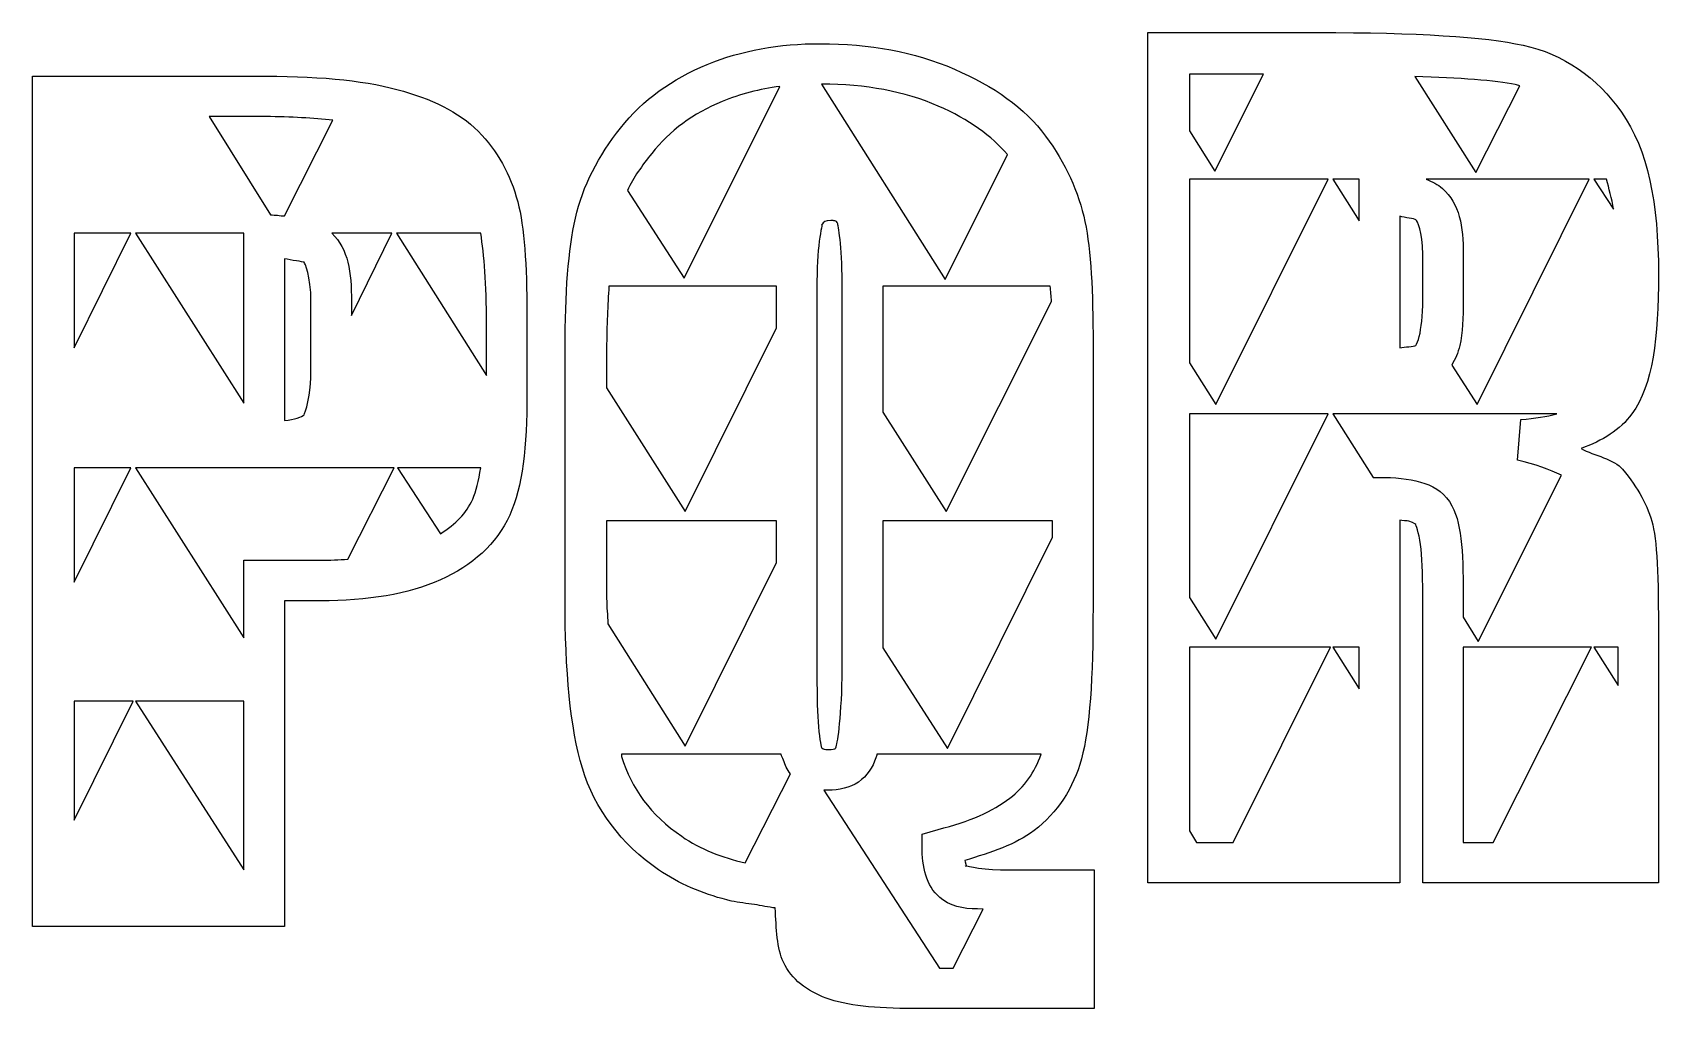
# Model space of a CAD drawing. Header units: centimetres. Extents: x -8.7 to 8.7, y -12.1 to 12.9.
# Drawn here: x -6.91 to -1.7, y -7.93 to -4.8 of the extents above; entities that cross this region are included whole.
import ezdxf

# ---------------------------------------------------------------- set-up
doc = ezdxf.new("R2010")
doc.units = ezdxf.units.CM
doc.header["$MEASUREMENT"] = 0
doc.layers.add('Layer 1', color=7, linetype='Continuous')

msp = doc.modelspace()

# ---------------------------------------------------------------- linework, layer by layer
at = {"layer": 'Layer 1'}
for points, knots in [([(-4.38722, -4.83753), (-4.51953, -4.83753), (-4.63911, -4.85905), (-4.75028, -4.90421), (-4.75028, -4.90421), (-4.86221, -4.94968), (-4.9559, -5.01739), (-5.02813, -5.10797), (-5.02813, -5.10797), (-5.09869, -5.19646), (-5.14947, -5.29427), (-5.17261, -5.39694), (-5.17261, -5.39694), (-5.19541, -5.49808), (-5.20595, -5.63663), (-5.20595, -5.81557), (-5.20595, -5.81557), (-5.20595, -5.81557), (-5.20595, -6.61578), (-5.20595, -6.61578), (-5.20595, -6.61578), (-5.20595, -6.85209), (-5.1891, -7.03188), (-5.15038, -7.16037), (-5.15038, -7.16037), (-5.11082, -7.29163), (-5.02619, -7.40345), (-4.90587, -7.48638), (-4.90587, -7.48638), (-4.84022, -7.53163), (-4.76688, -7.56252), (-4.68729, -7.5827), (-4.68729, -7.5827), (-4.68243, -7.58396), (-4.67735, -7.58527), (-4.67247, -7.5864), (-4.67247, -7.5864), (-4.64844, -7.59203), (-4.62336, -7.59375), (-4.59838, -7.59751), (-4.59838, -7.59751), (-4.57652, -7.60081), (-4.5542, -7.60664), (-4.5317, -7.60862), (-4.5317, -7.60862), (-4.52891, -7.67518), (-4.5262, -7.73941), (-4.50577, -7.78274), (-4.50577, -7.78274), (-4.47974, -7.83796), (-4.42992, -7.87479), (-4.3687, -7.89759), (-4.3687, -7.89759), (-4.30217, -7.92236), (-4.21338, -7.93093), (-4.08714, -7.93093), (-4.08714, -7.93093), (-4.08714, -7.93093), (-3.57589, -7.93093), (-3.57589, -7.93093), (-3.57589, -7.93093), (-3.57589, -7.93093), (-3.50921, -7.93093), (-3.50921, -7.93093), (-3.50921, -7.93093), (-3.50921, -7.93093), (-3.50921, -7.86795), (-3.50921, -7.86795), (-3.50921, -7.86795), (-3.50921, -7.86795), (-3.50921, -7.55305), (-3.50921, -7.55305), (-3.50921, -7.55305), (-3.50921, -7.55305), (-3.50921, -7.48637), (-3.50921, -7.48637), (-3.50921, -7.48637), (-3.50921, -7.48637), (-3.57589, -7.48637), (-3.57589, -7.48637), (-3.57589, -7.48637), (-3.57589, -7.48637), (-3.80929, -7.48637), (-3.80929, -7.48637), (-3.80929, -7.48637), (-3.88315, -7.48637), (-3.9309, -7.46773), (-3.92043, -7.47526), (-3.92043, -7.47526), (-3.91724, -7.47755), (-3.92333, -7.45952), (-3.92413, -7.45674), (-3.92413, -7.45674), (-3.8408, -7.43083), (-3.76016, -7.40501), (-3.70185, -7.36042), (-3.70185, -7.36042), (-3.62709, -7.30325), (-3.57566, -7.22497), (-3.54996, -7.13073), (-3.54996, -7.13073), (-3.52345, -7.0335), (-3.51292, -6.87471), (-3.51291, -6.64171), (-3.51291, -6.64171), (-3.51291, -6.64171), (-3.51291, -5.80075), (-3.51291, -5.80075), (-3.51291, -5.80075), (-3.51291, -5.63065), (-3.51947, -5.50139), (-3.53884, -5.40805), (-3.53884, -5.40805), (-3.55856, -5.31303), (-3.6018, -5.21945), (-3.6648, -5.1339), (-3.6648, -5.1339), (-3.73154, -5.04328), (-3.83172, -4.97366), (-3.95747, -4.91903), (-3.95747, -4.91903), (-4.08488, -4.86369), (-4.2291, -4.83753), (-4.38721, -4.83753), (-4.38721, -4.83753), (-4.38721, -4.83753), (-4.38722, -4.83753), (-4.38722, -4.83753)], [0, 0, 0, 0, 0.030303, 0.030303, 0.030303, 0.030303, 0.0606061, 0.0606061, 0.0606061, 0.0606061, 0.0909091, 0.0909091, 0.0909091, 0.0909091, 0.1212121, 0.1212121, 0.1212121, 0.1212121, 0.1515152, 0.1515152, 0.1515152, 0.1515152, 0.1818182, 0.1818182, 0.1818182, 0.1818182, 0.2121212, 0.2121212, 0.2121212, 0.2121212, 0.2424242, 0.2424242, 0.2424242, 0.2424242, 0.2727273, 0.2727273, 0.2727273, 0.2727273, 0.3030303, 0.3030303, 0.3030303, 0.3030303, 0.3333333, 0.3333333, 0.3333333, 0.3333333, 0.3636364, 0.3636364, 0.3636364, 0.3636364, 0.3939394, 0.3939394, 0.3939394, 0.3939394, 0.4242424, 0.4242424, 0.4242424, 0.4242424, 0.4545455, 0.4545455, 0.4545455, 0.4545455, 0.4848485, 0.4848485, 0.4848485, 0.4848485, 0.5151515, 0.5151515, 0.5151515, 0.5151515, 0.5454545, 0.5454545, 0.5454545, 0.5454545, 0.5757576, 0.5757576, 0.5757576, 0.5757576, 0.6060606, 0.6060606, 0.6060606, 0.6060606, 0.6363636, 0.6363636, 0.6363636, 0.6363636, 0.6666667, 0.6666667, 0.6666667, 0.6666667, 0.6969697, 0.6969697, 0.6969697, 0.6969697, 0.7272727, 0.7272727, 0.7272727, 0.7272727, 0.7575758, 0.7575758, 0.7575758, 0.7575758, 0.7878788, 0.7878788, 0.7878788, 0.7878788, 0.8181818, 0.8181818, 0.8181818, 0.8181818, 0.8484848, 0.8484848, 0.8484848, 0.8484848, 0.8787879, 0.8787879, 0.8787879, 0.8787879, 0.9090909, 0.9090909, 0.9090909, 0.9090909, 0.9393939, 0.9393939, 0.9393939, 0.9393939, 1, 1, 1, 1]), ([(-3.3372, -4.80181), (-3.3372, -4.80181), (-3.3372, -4.86849), (-3.3372, -4.86849), (-3.3372, -4.86849), (-3.3372, -4.86849), (-3.3372, -7.46547), (-3.3372, -7.46547), (-3.3372, -7.46547), (-3.3372, -7.46547), (-3.3372, -7.52845), (-3.3372, -7.52845), (-3.3372, -7.52845), (-3.3372, -7.52845), (-3.27052, -7.52845), (-3.27052, -7.52845), (-3.27052, -7.52845), (-3.27052, -7.52845), (-2.59627, -7.52845), (-2.59627, -7.52845), (-2.59627, -7.52845), (-2.59627, -7.52845), (-2.52959, -7.52845), (-2.52959, -7.52845), (-2.52959, -7.52845), (-2.52959, -7.52845), (-2.52959, -7.46547), (-2.52959, -7.46547), (-2.52959, -7.46547), (-2.52959, -7.46547), (-2.52959, -6.36518), (-2.52959, -6.36518), (-2.52959, -6.36518), (-2.52117, -6.36657), (-2.50603, -6.36714), (-2.49995, -6.36888), (-2.49995, -6.36888), (-2.48022, -6.37457), (-2.47697, -6.38113), (-2.47772, -6.37999), (-2.47772, -6.37999), (-2.47831, -6.37904), (-2.46782, -6.40431), (-2.4629, -6.44297), (-2.4629, -6.44297), (-2.45798, -6.48163), (-2.45549, -6.53451), (-2.45549, -6.60227), (-2.45549, -6.60227), (-2.45549, -6.60227), (-2.45549, -7.46546), (-2.45549, -7.46546), (-2.45549, -7.46546), (-2.45549, -7.46546), (-2.45549, -7.52844), (-2.45549, -7.52844), (-2.45549, -7.52844), (-2.45549, -7.52844), (-2.38881, -7.52844), (-2.38881, -7.52844), (-2.38881, -7.52844), (-2.38881, -7.52844), (-1.76272, -7.52844), (-1.76272, -7.52844), (-1.76272, -7.52844), (-1.76272, -7.52844), (-1.69974, -7.52844), (-1.69974, -7.52844), (-1.69974, -7.52844), (-1.69974, -7.52844), (-1.69974, -7.46546), (-1.69974, -7.46546), (-1.69974, -7.46546), (-1.69974, -7.46546), (-1.69974, -6.78009), (-1.69974, -6.78009), (-1.69974, -6.78009), (-1.69974, -6.56942), (-1.70179, -6.4482), (-1.71826, -6.37998), (-1.71826, -6.37998), (-1.73286, -6.31951), (-1.76459, -6.26261), (-1.81458, -6.20216), (-1.81458, -6.20216), (-1.84153, -6.16958), (-1.90578, -6.15848), (-1.94795, -6.13548), (-1.94795, -6.13548), (-1.87958, -6.11055), (-1.82256, -6.07636), (-1.78494, -6.02434), (-1.78494, -6.02434), (-1.71712, -5.93055), (-1.69973, -5.7835), (-1.69973, -5.57607), (-1.69973, -5.57607), (-1.69973, -5.34783), (-1.73431, -5.17675), (-1.81828, -5.05741), (-1.81828, -5.05741), (-1.89727, -4.94517), (-2.00504, -4.87048), (-2.13318, -4.84254), (-2.13318, -4.84254), (-2.25843, -4.81524), (-2.4724, -4.80179), (-2.79261, -4.80179), (-2.79261, -4.80179), (-2.79261, -4.80179), (-3.27051, -4.80179), (-3.27051, -4.80179), (-3.27051, -4.80179), (-3.27051, -4.80179), (-3.33719, -4.80179), (-3.33719, -4.80179), (-3.33719, -4.80179), (-3.33719, -4.80179), (-3.3372, -4.80181), (-3.3372, -4.80181)], [0, 0, 0, 0, 0.0322581, 0.0322581, 0.0322581, 0.0322581, 0.0645161, 0.0645161, 0.0645161, 0.0645161, 0.0967742, 0.0967742, 0.0967742, 0.0967742, 0.1290323, 0.1290323, 0.1290323, 0.1290323, 0.1612903, 0.1612903, 0.1612903, 0.1612903, 0.1935484, 0.1935484, 0.1935484, 0.1935484, 0.2258065, 0.2258065, 0.2258065, 0.2258065, 0.2580645, 0.2580645, 0.2580645, 0.2580645, 0.2903226, 0.2903226, 0.2903226, 0.2903226, 0.3225806, 0.3225806, 0.3225806, 0.3225806, 0.3548387, 0.3548387, 0.3548387, 0.3548387, 0.3870968, 0.3870968, 0.3870968, 0.3870968, 0.4193548, 0.4193548, 0.4193548, 0.4193548, 0.4516129, 0.4516129, 0.4516129, 0.4516129, 0.483871, 0.483871, 0.483871, 0.483871, 0.516129, 0.516129, 0.516129, 0.516129, 0.5483871, 0.5483871, 0.5483871, 0.5483871, 0.5806452, 0.5806452, 0.5806452, 0.5806452, 0.6129032, 0.6129032, 0.6129032, 0.6129032, 0.6451613, 0.6451613, 0.6451613, 0.6451613, 0.6774194, 0.6774194, 0.6774194, 0.6774194, 0.7096774, 0.7096774, 0.7096774, 0.7096774, 0.7419355, 0.7419355, 0.7419355, 0.7419355, 0.7741935, 0.7741935, 0.7741935, 0.7741935, 0.8064516, 0.8064516, 0.8064516, 0.8064516, 0.8387097, 0.8387097, 0.8387097, 0.8387097, 0.8709677, 0.8709677, 0.8709677, 0.8709677, 0.9032258, 0.9032258, 0.9032258, 0.9032258, 0.9354839, 0.9354839, 0.9354839, 0.9354839, 1, 1, 1, 1]), ([(-6.91356, -4.94179), (-6.91356, -4.94179), (-6.91356, -5.00847), (-6.91356, -5.00847), (-6.91356, -5.00847), (-6.91356, -5.00847), (-6.91356, -7.60545), (-6.91356, -7.60545), (-6.91356, -7.60545), (-6.91356, -7.60545), (-6.91356, -7.66843), (-6.91356, -7.66843), (-6.91356, -7.66843), (-6.91356, -7.66843), (-6.84688, -7.66843), (-6.84688, -7.66843), (-6.84688, -7.66843), (-6.84688, -7.66843), (-6.17263, -7.66843), (-6.17263, -7.66843), (-6.17263, -7.66843), (-6.17263, -7.66843), (-6.10595, -7.66843), (-6.10595, -7.66843), (-6.10595, -7.66843), (-6.10595, -7.66843), (-6.10595, -7.60545), (-6.10595, -7.60545), (-6.10595, -7.60545), (-6.10595, -7.60545), (-6.10595, -6.62371), (-6.10595, -6.62371), (-6.10595, -6.62371), (-6.10595, -6.62371), (-5.9911, -6.62371), (-5.9911, -6.62371), (-5.9911, -6.62371), (-5.83761, -6.62371), (-5.7091, -6.60293), (-5.60581, -6.55703), (-5.60581, -6.55703), (-5.50341, -6.51152), (-5.42488, -6.44132), (-5.38353, -6.34957), (-5.38353, -6.34957), (-5.34202, -6.25748), (-5.32796, -6.13075), (-5.32796, -5.96058), (-5.32796, -5.96058), (-5.32796, -5.96058), (-5.32796, -5.73459), (-5.32796, -5.73459), (-5.32796, -5.73459), (-5.32796, -5.56976), (-5.33407, -5.44753), (-5.35389, -5.36042), (-5.35389, -5.36042), (-5.37373, -5.27323), (-5.41496, -5.19377), (-5.47244, -5.13073), (-5.47244, -5.13073), (-5.53279, -5.06455), (-5.61771, -5.02108), (-5.72436, -4.98995), (-5.72436, -4.98995), (-5.83367, -4.95805), (-5.97796, -4.94179), (-6.16522, -4.94179), (-6.16522, -4.94179), (-6.16522, -4.94179), (-6.84688, -4.94179), (-6.84688, -4.94179), (-6.84688, -4.94179), (-6.84688, -4.94179), (-6.91356, -4.94179), (-6.91356, -4.94179)], [0, 0, 0, 0, 0.05, 0.05, 0.05, 0.05, 0.1, 0.1, 0.1, 0.1, 0.15, 0.15, 0.15, 0.15, 0.2, 0.2, 0.2, 0.2, 0.25, 0.25, 0.25, 0.25, 0.3, 0.3, 0.3, 0.3, 0.35, 0.35, 0.35, 0.35, 0.4, 0.4, 0.4, 0.4, 0.45, 0.45, 0.45, 0.45, 0.5, 0.5, 0.5, 0.5, 0.55, 0.55, 0.55, 0.55, 0.6, 0.6, 0.6, 0.6, 0.65, 0.65, 0.65, 0.65, 0.7, 0.7, 0.7, 0.7, 0.75, 0.75, 0.75, 0.75, 0.8, 0.8, 0.8, 0.8, 0.85, 0.85, 0.85, 0.85, 0.9, 0.9, 0.9, 0.9, 1, 1, 1, 1]), ([(-3.20384, -4.93518), (-3.20384, -4.93518), (-2.96674, -4.93518), (-2.96674, -4.93518), (-2.96674, -4.93518), (-2.96674, -4.93518), (-3.12234, -5.24637), (-3.12234, -5.24637), (-3.12234, -5.24637), (-3.12234, -5.24637), (-3.20384, -5.11671), (-3.20384, -5.11671), (-3.20384, -5.11671), (-3.20384, -5.11671), (-3.20384, -4.93518), (-3.20384, -4.93518)], [0, 0, 0, 0, 0.2, 0.2, 0.2, 0.2, 0.4, 0.4, 0.4, 0.4, 0.6, 0.6, 0.6, 0.6, 1, 1, 1, 1]), ([(-2.48142, -4.94259), (-2.33831, -4.94796), (-2.22004, -4.95524), (-2.15911, -4.96852), (-2.15911, -4.96852), (-2.15408, -4.96962), (-2.14921, -4.97096), (-2.14429, -4.97222), (-2.14429, -4.97222), (-2.14429, -4.97222), (-2.28507, -5.25007), (-2.28507, -5.25007), (-2.28507, -5.25007), (-2.28507, -5.25007), (-2.48142, -4.94258), (-2.48142, -4.94258), (-2.48142, -4.94258), (-2.48142, -4.94258), (-2.48142, -4.94259), (-2.48142, -4.94259)], [0, 0, 0, 0, 0.1666667, 0.1666667, 0.1666667, 0.1666667, 0.3333333, 0.3333333, 0.3333333, 0.3333333, 0.5, 0.5, 0.5, 0.5, 0.6666667, 0.6666667, 0.6666667, 0.6666667, 1, 1, 1, 1]), ([(-4.51689, -4.9746), (-4.51689, -4.9746), (-4.82438, -5.58958), (-4.82438, -5.58958), (-4.82438, -5.58958), (-4.82438, -5.58958), (-5.00591, -5.30802), (-5.00591, -5.30802), (-5.00591, -5.30802), (-4.98669, -5.26685), (-4.95916, -5.22841), (-4.92811, -5.18947), (-4.92811, -5.18947), (-4.86994, -5.11651), (-4.79543, -5.06067), (-4.70212, -5.02276), (-4.70212, -5.02276), (-4.64439, -4.99931), (-4.58271, -4.98315), (-4.51689, -4.9746)], [0, 0, 0, 0, 0.1666667, 0.1666667, 0.1666667, 0.1666667, 0.3333333, 0.3333333, 0.3333333, 0.3333333, 0.5, 0.5, 0.5, 0.5, 0.6666667, 0.6666667, 0.6666667, 0.6666667, 1, 1, 1, 1]), ([(-4.38352, -4.96719), (-4.24179, -4.9676), (-4.1172, -4.99073), (-4.00935, -5.03758), (-4.00935, -5.03758), (-3.9099, -5.08078), (-3.8374, -5.13398), (-3.78707, -5.19318), (-3.78707, -5.19318), (-3.78707, -5.19318), (-3.98712, -5.59329), (-3.98712, -5.59329), (-3.98712, -5.59329), (-3.98712, -5.59329), (-4.38352, -4.9672), (-4.38352, -4.9672), (-4.38352, -4.9672), (-4.38352, -4.9672), (-4.38352, -4.96719), (-4.38352, -4.96719)], [0, 0, 0, 0, 0.1666667, 0.1666667, 0.1666667, 0.1666667, 0.3333333, 0.3333333, 0.3333333, 0.3333333, 0.5, 0.5, 0.5, 0.5, 0.6666667, 0.6666667, 0.6666667, 0.6666667, 1, 1, 1, 1]), ([(-6.34674, -5.07146), (-6.34674, -5.07146), (-6.16521, -5.07146), (-6.16521, -5.07146), (-6.16521, -5.07146), (-6.08397, -5.07146), (-6.01304, -5.07689), (-5.95034, -5.08257), (-5.95034, -5.08257), (-5.95034, -5.08257), (-6.10594, -5.39006), (-6.10594, -5.39006), (-6.10594, -5.39006), (-6.11984, -5.38898), (-6.13528, -5.38664), (-6.1504, -5.38636), (-6.1504, -5.38636), (-6.1504, -5.38636), (-6.34675, -5.07146), (-6.34675, -5.07146), (-6.34675, -5.07146), (-6.34675, -5.07146), (-6.34674, -5.07146), (-6.34674, -5.07146)], [0, 0, 0, 0, 0.1428571, 0.1428571, 0.1428571, 0.1428571, 0.2857143, 0.2857143, 0.2857143, 0.2857143, 0.4285714, 0.4285714, 0.4285714, 0.4285714, 0.5714286, 0.5714286, 0.5714286, 0.5714286, 0.7142857, 0.7142857, 0.7142857, 0.7142857, 1, 1, 1, 1]), ([(-3.20384, -5.2723), (-3.20384, -5.2723), (-3.10752, -5.2723), (-3.10752, -5.2723), (-3.10752, -5.2723), (-3.10752, -5.2723), (-2.75928, -5.2723), (-2.75928, -5.2723), (-2.75928, -5.2723), (-2.75928, -5.2723), (-3.11863, -5.99471), (-3.11863, -5.99471), (-3.11863, -5.99471), (-3.11863, -5.99471), (-3.20384, -5.86134), (-3.20384, -5.86134), (-3.20384, -5.86134), (-3.20384, -5.86134), (-3.20384, -5.27229), (-3.20384, -5.27229), (-3.20384, -5.27229), (-3.20384, -5.27229), (-3.20384, -5.2723), (-3.20384, -5.2723)], [0, 0, 0, 0, 0.1428571, 0.1428571, 0.1428571, 0.1428571, 0.2857143, 0.2857143, 0.2857143, 0.2857143, 0.4285714, 0.4285714, 0.4285714, 0.4285714, 0.5714286, 0.5714286, 0.5714286, 0.5714286, 0.7142857, 0.7142857, 0.7142857, 0.7142857, 1, 1, 1, 1]), ([(-2.74445, -5.2723), (-2.74445, -5.2723), (-2.65924, -5.2723), (-2.65924, -5.2723), (-2.65924, -5.2723), (-2.65924, -5.2723), (-2.65924, -5.31305), (-2.65924, -5.31305), (-2.65924, -5.31305), (-2.65924, -5.31305), (-2.65924, -5.40567), (-2.65924, -5.40567), (-2.65924, -5.40567), (-2.65924, -5.40567), (-2.74445, -5.2723), (-2.74445, -5.2723)], [0, 0, 0, 0, 0.2, 0.2, 0.2, 0.2, 0.4, 0.4, 0.4, 0.4, 0.6, 0.6, 0.6, 0.6, 1, 1, 1, 1]), ([(-2.44437, -5.2723), (-2.44437, -5.2723), (-2.27025, -5.2723), (-2.27025, -5.2723), (-2.27025, -5.2723), (-2.27025, -5.2723), (-1.92201, -5.2723), (-1.92201, -5.2723), (-1.92201, -5.2723), (-1.92201, -5.2723), (-2.28136, -5.99471), (-2.28136, -5.99471), (-2.28136, -5.99471), (-2.28136, -5.99471), (-2.36286, -5.86875), (-2.36286, -5.86875), (-2.36286, -5.86875), (-2.35155, -5.84915), (-2.342, -5.82827), (-2.33693, -5.80577), (-2.33693, -5.80577), (-2.32758, -5.76428), (-2.32582, -5.71767), (-2.32582, -5.65758), (-2.32582, -5.65758), (-2.32582, -5.65758), (-2.32582, -5.5131), (-2.32582, -5.5131), (-2.32582, -5.5131), (-2.32582, -5.42303), (-2.33709, -5.3503), (-2.3925, -5.30193), (-2.3925, -5.30193), (-2.40812, -5.2883), (-2.42558, -5.2803), (-2.44437, -5.27229), (-2.44437, -5.27229), (-2.44437, -5.27229), (-2.44437, -5.2723), (-2.44437, -5.2723)], [0, 0, 0, 0, 0.0909091, 0.0909091, 0.0909091, 0.0909091, 0.1818182, 0.1818182, 0.1818182, 0.1818182, 0.2727273, 0.2727273, 0.2727273, 0.2727273, 0.3636364, 0.3636364, 0.3636364, 0.3636364, 0.4545455, 0.4545455, 0.4545455, 0.4545455, 0.5454545, 0.5454545, 0.5454545, 0.5454545, 0.6363636, 0.6363636, 0.6363636, 0.6363636, 0.7272727, 0.7272727, 0.7272727, 0.7272727, 0.8181818, 0.8181818, 0.8181818, 0.8181818, 1, 1, 1, 1]), ([(-1.9072, -5.2723), (-1.9072, -5.2723), (-1.86645, -5.2723), (-1.86645, -5.2723), (-1.86645, -5.2723), (-1.85864, -5.30154), (-1.84936, -5.33339), (-1.84422, -5.36862), (-1.84422, -5.36862), (-1.84422, -5.36862), (-1.9072, -5.2723), (-1.9072, -5.2723)], [0, 0, 0, 0, 0.25, 0.25, 0.25, 0.25, 0.5, 0.5, 0.5, 0.5, 1, 1, 1, 1]), ([(-4.35388, -5.40435), (-4.35131, -5.40503), (-4.34889, -5.40348), (-4.34647, -5.40435), (-4.34647, -5.40435), (-4.34243, -5.40579), (-4.33896, -5.4061), (-4.33536, -5.40805), (-4.33536, -5.40805), (-4.33468, -5.40968), (-4.33333, -5.41124), (-4.33166, -5.41546), (-4.33166, -5.41546), (-4.32815, -5.4243), (-4.31684, -5.50454), (-4.31684, -5.62292), (-4.31684, -5.62292), (-4.31684, -5.62292), (-4.31684, -6.81583), (-4.31684, -6.81583), (-4.31684, -6.81583), (-4.31684, -6.96686), (-4.32961, -7.06805), (-4.33536, -7.08627), (-4.33536, -7.08627), (-4.33841, -7.09592), (-4.33745, -7.09627), (-4.33906, -7.09738), (-4.33906, -7.09738), (-4.34068, -7.09845), (-4.34792, -7.10108), (-4.36129, -7.10108), (-4.36129, -7.10108), (-4.3752, -7.10108), (-4.37849, -7.09818), (-4.37981, -7.09738), (-4.37981, -7.09738), (-4.38112, -7.09655), (-4.38143, -7.09966), (-4.38351, -7.09368), (-4.38351, -7.09368), (-4.38491, -7.08967), (-4.39171, -7.05636), (-4.39462, -7.01218), (-4.39462, -7.01218), (-4.39754, -6.968), (-4.39832, -6.90883), (-4.39832, -6.83436), (-4.39832, -6.83436), (-4.39832, -6.83436), (-4.39832, -5.62293), (-4.39832, -5.62293), (-4.39832, -5.62293), (-4.39832, -5.55765), (-4.39511, -5.50714), (-4.39091, -5.47104), (-4.39091, -5.47104), (-4.38671, -5.43494), (-4.37879, -5.41232), (-4.3835, -5.41917), (-4.3835, -5.41917), (-4.37562, -5.40768), (-4.37234, -5.40435), (-4.35386, -5.40435), (-4.35386, -5.40435), (-4.35386, -5.40435), (-4.35388, -5.40435), (-4.35388, -5.40435)], [0, 0, 0, 0, 0.0555556, 0.0555556, 0.0555556, 0.0555556, 0.1111111, 0.1111111, 0.1111111, 0.1111111, 0.1666667, 0.1666667, 0.1666667, 0.1666667, 0.2222222, 0.2222222, 0.2222222, 0.2222222, 0.2777778, 0.2777778, 0.2777778, 0.2777778, 0.3333333, 0.3333333, 0.3333333, 0.3333333, 0.3888889, 0.3888889, 0.3888889, 0.3888889, 0.4444444, 0.4444444, 0.4444444, 0.4444444, 0.5, 0.5, 0.5, 0.5, 0.5555556, 0.5555556, 0.5555556, 0.5555556, 0.6111111, 0.6111111, 0.6111111, 0.6111111, 0.6666667, 0.6666667, 0.6666667, 0.6666667, 0.7222222, 0.7222222, 0.7222222, 0.7222222, 0.7777778, 0.7777778, 0.7777778, 0.7777778, 0.8333333, 0.8333333, 0.8333333, 0.8333333, 0.8888889, 0.8888889, 0.8888889, 0.8888889, 1, 1, 1, 1]), ([(-2.52958, -5.39085), (-2.51391, -5.39517), (-2.48117, -5.39895), (-2.47771, -5.40196), (-2.47771, -5.40196), (-2.47433, -5.4049), (-2.45548, -5.43856), (-2.45548, -5.5131), (-2.45548, -5.5131), (-2.45548, -5.5131), (-2.45548, -5.65758), (-2.45548, -5.65758), (-2.45548, -5.65758), (-2.45548, -5.71187), (-2.46071, -5.75002), (-2.46659, -5.77613), (-2.46659, -5.77613), (-2.46953, -5.78919), (-2.47562, -5.80096), (-2.4777, -5.80577), (-2.4777, -5.80577), (-2.48519, -5.80829), (-2.5132, -5.80956), (-2.52957, -5.81318), (-2.52957, -5.81318), (-2.52957, -5.81318), (-2.52957, -5.39085), (-2.52957, -5.39085), (-2.52957, -5.39085), (-2.52957, -5.39085), (-2.52958, -5.39085), (-2.52958, -5.39085)], [0, 0, 0, 0, 0.1111111, 0.1111111, 0.1111111, 0.1111111, 0.2222222, 0.2222222, 0.2222222, 0.2222222, 0.3333333, 0.3333333, 0.3333333, 0.3333333, 0.4444444, 0.4444444, 0.4444444, 0.4444444, 0.5555556, 0.5555556, 0.5555556, 0.5555556, 0.6666667, 0.6666667, 0.6666667, 0.6666667, 0.7777778, 0.7777778, 0.7777778, 0.7777778, 1, 1, 1, 1]), ([(-6.78019, -5.44563), (-6.78019, -5.44563), (-6.59866, -5.44563), (-6.59866, -5.44563), (-6.59866, -5.44563), (-6.59866, -5.44563), (-6.78019, -5.81239), (-6.78019, -5.81239), (-6.78019, -5.81239), (-6.78019, -5.81239), (-6.78019, -5.44563), (-6.78019, -5.44563)], [0, 0, 0, 0, 0.25, 0.25, 0.25, 0.25, 0.5, 0.5, 0.5, 0.5, 1, 1, 1, 1]), ([(-6.58384, -5.44563), (-6.58384, -5.44563), (-6.2356, -5.44563), (-6.2356, -5.44563), (-6.2356, -5.44563), (-6.2356, -5.44563), (-6.2356, -5.45304), (-6.2356, -5.45304), (-6.2356, -5.45304), (-6.2356, -5.45304), (-6.2356, -5.99022), (-6.2356, -5.99022), (-6.2356, -5.99022), (-6.2356, -5.99022), (-6.58384, -5.44563), (-6.58384, -5.44563)], [0, 0, 0, 0, 0.2, 0.2, 0.2, 0.2, 0.4, 0.4, 0.4, 0.4, 0.6, 0.6, 0.6, 0.6, 1, 1, 1, 1]), ([(-5.95405, -5.44563), (-5.95405, -5.44563), (-5.76141, -5.44563), (-5.76141, -5.44563), (-5.76141, -5.44563), (-5.76141, -5.44563), (-5.89107, -5.70866), (-5.89107, -5.70866), (-5.89107, -5.70866), (-5.89107, -5.70866), (-5.89107, -5.6642), (-5.89107, -5.6642), (-5.89107, -5.6642), (-5.89107, -5.56867), (-5.90028, -5.49733), (-5.95405, -5.44562), (-5.95405, -5.44562), (-5.95405, -5.44562), (-5.95405, -5.44563), (-5.95405, -5.44563)], [0, 0, 0, 0, 0.1666667, 0.1666667, 0.1666667, 0.1666667, 0.3333333, 0.3333333, 0.3333333, 0.3333333, 0.5, 0.5, 0.5, 0.5, 0.6666667, 0.6666667, 0.6666667, 0.6666667, 1, 1, 1, 1]), ([(-5.74659, -5.44563), (-5.74659, -5.44563), (-5.47615, -5.44563), (-5.47615, -5.44563), (-5.47615, -5.44563), (-5.46562, -5.51531), (-5.45763, -5.60693), (-5.45763, -5.7346), (-5.45763, -5.7346), (-5.45763, -5.7346), (-5.45763, -5.90131), (-5.45763, -5.90131), (-5.45763, -5.90131), (-5.45763, -5.90131), (-5.7466, -5.44563), (-5.7466, -5.44563), (-5.7466, -5.44563), (-5.7466, -5.44563), (-5.74659, -5.44563), (-5.74659, -5.44563)], [0, 0, 0, 0, 0.1666667, 0.1666667, 0.1666667, 0.1666667, 0.3333333, 0.3333333, 0.3333333, 0.3333333, 0.5, 0.5, 0.5, 0.5, 0.6666667, 0.6666667, 0.6666667, 0.6666667, 1, 1, 1, 1]), ([(-6.10594, -5.52713), (-6.08558, -5.53211), (-6.04447, -5.5368), (-6.04296, -5.53824), (-6.04296, -5.53824), (-6.04115, -5.53998), (-6.02073, -5.58229), (-6.02073, -5.6642), (-6.02073, -5.6642), (-6.02073, -5.6642), (-6.02073, -5.87907), (-6.02073, -5.87907), (-6.02073, -5.87907), (-6.02073, -5.96984), (-6.03959, -6.02299), (-6.04296, -6.02726), (-6.04296, -6.02726), (-6.04878, -6.03462), (-6.07351, -6.04259), (-6.10594, -6.04578), (-6.10594, -6.04578), (-6.10594, -6.04578), (-6.10594, -5.52712), (-6.10594, -5.52712), (-6.10594, -5.52712), (-6.10594, -5.52712), (-6.10594, -5.52713), (-6.10594, -5.52713)], [0, 0, 0, 0, 0.125, 0.125, 0.125, 0.125, 0.25, 0.25, 0.25, 0.25, 0.375, 0.375, 0.375, 0.375, 0.5, 0.5, 0.5, 0.5, 0.625, 0.625, 0.625, 0.625, 0.75, 0.75, 0.75, 0.75, 1, 1, 1, 1]), ([(-5.06518, -5.61551), (-5.06518, -5.61551), (-4.80956, -5.61551), (-4.80956, -5.61551), (-4.80956, -5.61551), (-4.80956, -5.61551), (-4.528, -5.61551), (-4.528, -5.61551), (-4.528, -5.61551), (-4.52801, -5.61848), (-4.528, -5.61989), (-4.528, -5.62292), (-4.528, -5.62292), (-4.528, -5.62292), (-4.528, -5.74888), (-4.528, -5.74888), (-4.528, -5.74888), (-4.528, -5.74888), (-4.82067, -6.33793), (-4.82067, -6.33793), (-4.82067, -6.33793), (-4.82067, -6.33793), (-5.07259, -5.94153), (-5.07259, -5.94153), (-5.07259, -5.94153), (-5.07259, -5.94153), (-5.07259, -5.81557), (-5.07259, -5.81557), (-5.07259, -5.81557), (-5.07259, -5.73987), (-5.06904, -5.6747), (-5.06518, -5.61552), (-5.06518, -5.61552), (-5.06518, -5.61552), (-5.06518, -5.61551), (-5.06518, -5.61551)], [0, 0, 0, 0, 0.1, 0.1, 0.1, 0.1, 0.2, 0.2, 0.2, 0.2, 0.3, 0.3, 0.3, 0.3, 0.4, 0.4, 0.4, 0.4, 0.5, 0.5, 0.5, 0.5, 0.6, 0.6, 0.6, 0.6, 0.7, 0.7, 0.7, 0.7, 0.8, 0.8, 0.8, 0.8, 1, 1, 1, 1]), ([(-4.18717, -5.61551), (-4.18717, -5.61551), (-3.9723, -5.61551), (-3.9723, -5.61551), (-3.9723, -5.61551), (-3.9723, -5.61551), (-3.64999, -5.61551), (-3.64999, -5.61551), (-3.64999, -5.61551), (-3.64913, -5.62981), (-3.64693, -5.64832), (-3.64629, -5.66367), (-3.64629, -5.66367), (-3.64629, -5.66367), (-3.98342, -6.33792), (-3.98342, -6.33792), (-3.98342, -6.33792), (-3.98342, -6.33792), (-4.18718, -6.01932), (-4.18718, -6.01932), (-4.18718, -6.01932), (-4.18718, -6.01932), (-4.18718, -5.62292), (-4.18718, -5.62292), (-4.18718, -5.62292), (-4.18718, -5.61992), (-4.18718, -5.61846), (-4.18718, -5.61551), (-4.18718, -5.61551), (-4.18718, -5.61551), (-4.18717, -5.61551), (-4.18717, -5.61551)], [0, 0, 0, 0, 0.1111111, 0.1111111, 0.1111111, 0.1111111, 0.2222222, 0.2222222, 0.2222222, 0.2222222, 0.3333333, 0.3333333, 0.3333333, 0.3333333, 0.4444444, 0.4444444, 0.4444444, 0.4444444, 0.5555556, 0.5555556, 0.5555556, 0.5555556, 0.6666667, 0.6666667, 0.6666667, 0.6666667, 0.7777778, 0.7777778, 0.7777778, 0.7777778, 1, 1, 1, 1]), ([(-3.20384, -6.02436), (-3.20384, -6.02436), (-3.10011, -6.02436), (-3.10011, -6.02436), (-3.10011, -6.02436), (-3.10011, -6.02436), (-2.75928, -6.02436), (-2.75928, -6.02436), (-2.75928, -6.02436), (-2.75928, -6.02436), (-3.11863, -6.74677), (-3.11863, -6.74677), (-3.11863, -6.74677), (-3.11863, -6.74677), (-3.20384, -6.6134), (-3.20384, -6.6134), (-3.20384, -6.6134), (-3.20384, -6.6134), (-3.20384, -6.02435), (-3.20384, -6.02435), (-3.20384, -6.02435), (-3.20384, -6.02435), (-3.20384, -6.02436), (-3.20384, -6.02436)], [0, 0, 0, 0, 0.1428571, 0.1428571, 0.1428571, 0.1428571, 0.2857143, 0.2857143, 0.2857143, 0.2857143, 0.4285714, 0.4285714, 0.4285714, 0.4285714, 0.5714286, 0.5714286, 0.5714286, 0.5714286, 0.7142857, 0.7142857, 0.7142857, 0.7142857, 1, 1, 1, 1]), ([(-2.74445, -6.02436), (-2.74445, -6.02436), (-2.26284, -6.02436), (-2.26284, -6.02436), (-2.26284, -6.02436), (-2.26284, -6.02436), (-2.02574, -6.02436), (-2.02574, -6.02436), (-2.02574, -6.02436), (-2.05852, -6.03329), (-2.09511, -6.0386), (-2.14059, -6.04288), (-2.14059, -6.04288), (-2.14059, -6.04288), (-2.1517, -6.17254), (-2.1517, -6.17254), (-2.1517, -6.17254), (-2.09505, -6.18659), (-2.04858, -6.20366), (-2.01092, -6.2207), (-2.01092, -6.2207), (-2.01092, -6.2207), (-2.27766, -6.75417), (-2.27766, -6.75417), (-2.27766, -6.75417), (-2.27766, -6.75417), (-2.32582, -6.67637), (-2.32582, -6.67637), (-2.32582, -6.67637), (-2.32582, -6.67637), (-2.32582, -6.60228), (-2.32582, -6.60228), (-2.32582, -6.60228), (-2.32582, -6.53109), (-2.3272, -6.47184), (-2.33323, -6.42445), (-2.33323, -6.42445), (-2.33926, -6.37706), (-2.34775, -6.33996), (-2.37028, -6.3059), (-2.37028, -6.3059), (-2.39294, -6.27163), (-2.42517, -6.2538), (-2.4629, -6.24292), (-2.4629, -6.24292), (-2.50063, -6.23204), (-2.5459, -6.2281), (-2.59627, -6.2281), (-2.59627, -6.2281), (-2.59627, -6.2281), (-2.61479, -6.2281), (-2.61479, -6.2281), (-2.61479, -6.2281), (-2.61479, -6.2281), (-2.74445, -6.02434), (-2.74445, -6.02434), (-2.74445, -6.02434), (-2.74445, -6.02434), (-2.74445, -6.02436), (-2.74445, -6.02436)], [0, 0, 0, 0, 0.0625, 0.0625, 0.0625, 0.0625, 0.125, 0.125, 0.125, 0.125, 0.1875, 0.1875, 0.1875, 0.1875, 0.25, 0.25, 0.25, 0.25, 0.3125, 0.3125, 0.3125, 0.3125, 0.375, 0.375, 0.375, 0.375, 0.4375, 0.4375, 0.4375, 0.4375, 0.5, 0.5, 0.5, 0.5, 0.5625, 0.5625, 0.5625, 0.5625, 0.625, 0.625, 0.625, 0.625, 0.6875, 0.6875, 0.6875, 0.6875, 0.75, 0.75, 0.75, 0.75, 0.8125, 0.8125, 0.8125, 0.8125, 0.875, 0.875, 0.875, 0.875, 1, 1, 1, 1]), ([(-6.78019, -6.19768), (-6.78019, -6.19768), (-6.59866, -6.19768), (-6.59866, -6.19768), (-6.59866, -6.19768), (-6.59866, -6.19768), (-6.78019, -6.56444), (-6.78019, -6.56444), (-6.78019, -6.56444), (-6.78019, -6.56444), (-6.78019, -6.19768), (-6.78019, -6.19768)], [0, 0, 0, 0, 0.25, 0.25, 0.25, 0.25, 0.5, 0.5, 0.5, 0.5, 1, 1, 1, 1]), ([(-6.58384, -6.19768), (-6.58384, -6.19768), (-6.10223, -6.19768), (-6.10223, -6.19768), (-6.10223, -6.19768), (-6.10223, -6.19768), (-5.75399, -6.19768), (-5.75399, -6.19768), (-5.75399, -6.19768), (-5.75399, -6.19768), (-5.90218, -6.49035), (-5.90218, -6.49035), (-5.90218, -6.49035), (-5.93072, -6.49229), (-5.95964, -6.49405), (-5.99109, -6.49405), (-5.99109, -6.49405), (-5.99109, -6.49405), (-6.17262, -6.49405), (-6.17262, -6.49405), (-6.17262, -6.49405), (-6.17262, -6.49405), (-6.2356, -6.49405), (-6.2356, -6.49405), (-6.2356, -6.49405), (-6.2356, -6.49405), (-6.2356, -6.55703), (-6.2356, -6.55703), (-6.2356, -6.55703), (-6.2356, -6.55703), (-6.2356, -6.74226), (-6.2356, -6.74226), (-6.2356, -6.74226), (-6.2356, -6.74226), (-6.58384, -6.19767), (-6.58384, -6.19767), (-6.58384, -6.19767), (-6.58384, -6.19767), (-6.58384, -6.19768), (-6.58384, -6.19768)], [0, 0, 0, 0, 0.0909091, 0.0909091, 0.0909091, 0.0909091, 0.1818182, 0.1818182, 0.1818182, 0.1818182, 0.2727273, 0.2727273, 0.2727273, 0.2727273, 0.3636364, 0.3636364, 0.3636364, 0.3636364, 0.4545455, 0.4545455, 0.4545455, 0.4545455, 0.5454545, 0.5454545, 0.5454545, 0.5454545, 0.6363636, 0.6363636, 0.6363636, 0.6363636, 0.7272727, 0.7272727, 0.7272727, 0.7272727, 0.8181818, 0.8181818, 0.8181818, 0.8181818, 1, 1, 1, 1]), ([(-5.74288, -6.19768), (-5.74288, -6.19768), (-5.47614, -6.19768), (-5.47614, -6.19768), (-5.47614, -6.19768), (-5.48338, -6.23877), (-5.49134, -6.27389), (-5.50207, -6.29771), (-5.50207, -6.29771), (-5.52271, -6.34351), (-5.55565, -6.37799), (-5.6058, -6.40885), (-5.6058, -6.40885), (-5.6058, -6.40885), (-5.74287, -6.19768), (-5.74287, -6.19768), (-5.74287, -6.19768), (-5.74287, -6.19768), (-5.74288, -6.19768), (-5.74288, -6.19768)], [0, 0, 0, 0, 0.1666667, 0.1666667, 0.1666667, 0.1666667, 0.3333333, 0.3333333, 0.3333333, 0.3333333, 0.5, 0.5, 0.5, 0.5, 0.6666667, 0.6666667, 0.6666667, 0.6666667, 1, 1, 1, 1]), ([(-5.07259, -6.36757), (-5.07259, -6.36757), (-4.80215, -6.36757), (-4.80215, -6.36757), (-4.80215, -6.36757), (-4.80215, -6.36757), (-4.528, -6.36757), (-4.528, -6.36757), (-4.528, -6.36757), (-4.528, -6.36757), (-4.528, -6.50094), (-4.528, -6.50094), (-4.528, -6.50094), (-4.528, -6.50094), (-4.82067, -7.08999), (-4.82067, -7.08999), (-4.82067, -7.08999), (-4.82067, -7.08999), (-5.06888, -6.69729), (-5.06888, -6.69729), (-5.06888, -6.69729), (-5.06941, -6.66979), (-5.07258, -6.64519), (-5.07258, -6.61579), (-5.07258, -6.61579), (-5.07258, -6.61579), (-5.07258, -6.36758), (-5.07258, -6.36758), (-5.07258, -6.36758), (-5.07258, -6.36758), (-5.07259, -6.36757), (-5.07259, -6.36757)], [0, 0, 0, 0, 0.1111111, 0.1111111, 0.1111111, 0.1111111, 0.2222222, 0.2222222, 0.2222222, 0.2222222, 0.3333333, 0.3333333, 0.3333333, 0.3333333, 0.4444444, 0.4444444, 0.4444444, 0.4444444, 0.5555556, 0.5555556, 0.5555556, 0.5555556, 0.6666667, 0.6666667, 0.6666667, 0.6666667, 0.7777778, 0.7777778, 0.7777778, 0.7777778, 1, 1, 1, 1]), ([(-4.18717, -6.36757), (-4.18717, -6.36757), (-3.96489, -6.36757), (-3.96489, -6.36757), (-3.96489, -6.36757), (-3.96489, -6.36757), (-3.64258, -6.36757), (-3.64258, -6.36757), (-3.64258, -6.36757), (-3.64258, -6.36757), (-3.64258, -6.41944), (-3.64258, -6.41944), (-3.64258, -6.41944), (-3.64258, -6.41944), (-3.97971, -7.0974), (-3.97971, -7.0974), (-3.97971, -7.0974), (-3.97971, -7.0974), (-4.18717, -6.77509), (-4.18717, -6.77509), (-4.18717, -6.77509), (-4.18717, -6.77509), (-4.18717, -6.36757), (-4.18717, -6.36757)], [0, 0, 0, 0, 0.1428571, 0.1428571, 0.1428571, 0.1428571, 0.2857143, 0.2857143, 0.2857143, 0.2857143, 0.4285714, 0.4285714, 0.4285714, 0.4285714, 0.5714286, 0.5714286, 0.5714286, 0.5714286, 0.7142857, 0.7142857, 0.7142857, 0.7142857, 1, 1, 1, 1]), ([(-3.20384, -6.7727), (-3.20384, -6.7727), (-3.10381, -6.7727), (-3.10381, -6.7727), (-3.10381, -6.7727), (-3.10381, -6.7727), (-2.75186, -6.7727), (-2.75186, -6.7727), (-2.75186, -6.7727), (-2.75186, -6.7727), (-3.06305, -7.39879), (-3.06305, -7.39879), (-3.06305, -7.39879), (-3.06305, -7.39879), (-3.1816, -7.39879), (-3.1816, -7.39879), (-3.1816, -7.39879), (-3.1816, -7.39879), (-3.20383, -7.36174), (-3.20383, -7.36174), (-3.20383, -7.36174), (-3.20383, -7.36174), (-3.20383, -6.77269), (-3.20383, -6.77269), (-3.20383, -6.77269), (-3.20383, -6.77269), (-3.20384, -6.7727), (-3.20384, -6.7727)], [0, 0, 0, 0, 0.125, 0.125, 0.125, 0.125, 0.25, 0.25, 0.25, 0.25, 0.375, 0.375, 0.375, 0.375, 0.5, 0.5, 0.5, 0.5, 0.625, 0.625, 0.625, 0.625, 0.75, 0.75, 0.75, 0.75, 1, 1, 1, 1]), ([(-2.74445, -6.7727), (-2.74445, -6.7727), (-2.65924, -6.7727), (-2.65924, -6.7727), (-2.65924, -6.7727), (-2.65924, -6.7727), (-2.65924, -6.90607), (-2.65924, -6.90607), (-2.65924, -6.90607), (-2.65924, -6.90607), (-2.74445, -6.7727), (-2.74445, -6.7727)], [0, 0, 0, 0, 0.25, 0.25, 0.25, 0.25, 0.5, 0.5, 0.5, 0.5, 1, 1, 1, 1]), ([(-2.32582, -6.7727), (-2.32582, -6.7727), (-2.26655, -6.7727), (-2.26655, -6.7727), (-2.26655, -6.7727), (-2.26655, -6.7727), (-1.9146, -6.7727), (-1.9146, -6.7727), (-1.9146, -6.7727), (-1.9146, -6.7727), (-2.2295, -7.39879), (-2.2295, -7.39879), (-2.2295, -7.39879), (-2.2295, -7.39879), (-2.32582, -7.39879), (-2.32582, -7.39879), (-2.32582, -7.39879), (-2.32582, -7.39879), (-2.32582, -6.7727), (-2.32582, -6.7727)], [0, 0, 0, 0, 0.1666667, 0.1666667, 0.1666667, 0.1666667, 0.3333333, 0.3333333, 0.3333333, 0.3333333, 0.5, 0.5, 0.5, 0.5, 0.6666667, 0.6666667, 0.6666667, 0.6666667, 1, 1, 1, 1]), ([(-1.9072, -6.7727), (-1.9072, -6.7727), (-1.8294, -6.7727), (-1.8294, -6.7727), (-1.8294, -6.7727), (-1.8294, -6.77573), (-1.8294, -6.77705), (-1.8294, -6.78011), (-1.8294, -6.78011), (-1.8294, -6.78011), (-1.8294, -6.89496), (-1.8294, -6.89496), (-1.8294, -6.89496), (-1.8294, -6.89496), (-1.9072, -6.77271), (-1.9072, -6.77271), (-1.9072, -6.77271), (-1.9072, -6.77271), (-1.9072, -6.7727), (-1.9072, -6.7727)], [0, 0, 0, 0, 0.1666667, 0.1666667, 0.1666667, 0.1666667, 0.3333333, 0.3333333, 0.3333333, 0.3333333, 0.5, 0.5, 0.5, 0.5, 0.6666667, 0.6666667, 0.6666667, 0.6666667, 1, 1, 1, 1]), ([(-6.78019, -6.94603), (-6.78019, -6.94603), (-6.59125, -6.94603), (-6.59125, -6.94603), (-6.59125, -6.94603), (-6.59125, -6.94603), (-6.78019, -7.32761), (-6.78019, -7.32761), (-6.78019, -7.32761), (-6.78019, -7.32761), (-6.78019, -6.94603), (-6.78019, -6.94603)], [0, 0, 0, 0, 0.25, 0.25, 0.25, 0.25, 0.5, 0.5, 0.5, 0.5, 1, 1, 1, 1]), ([(-6.58384, -6.94603), (-6.58384, -6.94603), (-6.2356, -6.94603), (-6.2356, -6.94603), (-6.2356, -6.94603), (-6.2356, -6.94603), (-6.2356, -7.48691), (-6.2356, -7.48691), (-6.2356, -7.48691), (-6.2356, -7.48691), (-6.58384, -6.94603), (-6.58384, -6.94603)], [0, 0, 0, 0, 0.25, 0.25, 0.25, 0.25, 0.5, 0.5, 0.5, 0.5, 1, 1, 1, 1]), ([(-5.02443, -7.11591), (-5.02443, -7.11591), (-4.80585, -7.11591), (-4.80585, -7.11591), (-4.80585, -7.11591), (-4.80585, -7.11591), (-4.51318, -7.11591), (-4.51318, -7.11591), (-4.51318, -7.11591), (-4.51149, -7.1222), (-4.50792, -7.12826), (-4.50577, -7.13443), (-4.50577, -7.13443), (-4.50013, -7.15061), (-4.49421, -7.16516), (-4.48354, -7.17889), (-4.48354, -7.17889), (-4.48354, -7.17889), (-4.62802, -7.46415), (-4.62802, -7.46415), (-4.62802, -7.46415), (-4.7037, -7.44669), (-4.77145, -7.42053), (-4.83178, -7.37894), (-4.83178, -7.37894), (-4.93166, -7.31009), (-4.99343, -7.22615), (-5.02442, -7.12332), (-5.02442, -7.12332), (-5.02502, -7.12132), (-5.02383, -7.11796), (-5.02442, -7.11591), (-5.02442, -7.11591), (-5.02442, -7.11591), (-5.02443, -7.11591), (-5.02443, -7.11591)], [0, 0, 0, 0, 0.1, 0.1, 0.1, 0.1, 0.2, 0.2, 0.2, 0.2, 0.3, 0.3, 0.3, 0.3, 0.4, 0.4, 0.4, 0.4, 0.5, 0.5, 0.5, 0.5, 0.6, 0.6, 0.6, 0.6, 0.7, 0.7, 0.7, 0.7, 0.8, 0.8, 0.8, 0.8, 1, 1, 1, 1]), ([(-4.20569, -7.11591), (-4.20569, -7.11591), (-3.96859, -7.11591), (-3.96859, -7.11591), (-3.96859, -7.11591), (-3.96859, -7.11591), (-3.67962, -7.11591), (-3.67962, -7.11591), (-3.67962, -7.11591), (-3.69998, -7.17478), (-3.73315, -7.22113), (-3.77965, -7.25669), (-3.77965, -7.25669), (-3.83378, -7.29809), (-3.90978, -7.33258), (-4.00934, -7.35672), (-4.00934, -7.35672), (-4.00934, -7.35672), (-4.06121, -7.37154), (-4.06121, -7.37154), (-4.06121, -7.37154), (-4.06121, -7.37154), (-4.06121, -7.42341), (-4.06121, -7.42341), (-4.06121, -7.42341), (-4.05759, -7.48864), (-4.04634, -7.54551), (-3.99453, -7.58271), (-3.99453, -7.58271), (-3.95636, -7.61012), (-3.91445, -7.61156), (-3.86487, -7.61235), (-3.86487, -7.61235), (-3.86487, -7.61235), (-3.96119, -7.80129), (-3.96119, -7.80129), (-3.96119, -7.80129), (-3.96119, -7.80129), (-4.00565, -7.80129), (-4.00565, -7.80129), (-4.00565, -7.80129), (-4.00565, -7.80129), (-4.37612, -7.23077), (-4.37612, -7.23077), (-4.37612, -7.23077), (-4.37141, -7.23104), (-4.36604, -7.23077), (-4.3613, -7.23077), (-4.3613, -7.23077), (-4.32871, -7.23077), (-4.29275, -7.22402), (-4.26498, -7.20484), (-4.26498, -7.20484), (-4.23721, -7.18565), (-4.21919, -7.15801), (-4.20941, -7.12704), (-4.20941, -7.12704), (-4.20839, -7.12381), (-4.20664, -7.11932), (-4.20571, -7.11593), (-4.20571, -7.11593), (-4.20571, -7.11593), (-4.20569, -7.11591), (-4.20569, -7.11591)], [0, 0, 0, 0, 0.0588235, 0.0588235, 0.0588235, 0.0588235, 0.1176471, 0.1176471, 0.1176471, 0.1176471, 0.1764706, 0.1764706, 0.1764706, 0.1764706, 0.2352941, 0.2352941, 0.2352941, 0.2352941, 0.2941176, 0.2941176, 0.2941176, 0.2941176, 0.3529412, 0.3529412, 0.3529412, 0.3529412, 0.4117647, 0.4117647, 0.4117647, 0.4117647, 0.4705882, 0.4705882, 0.4705882, 0.4705882, 0.5294118, 0.5294118, 0.5294118, 0.5294118, 0.5882353, 0.5882353, 0.5882353, 0.5882353, 0.6470588, 0.6470588, 0.6470588, 0.6470588, 0.7058824, 0.7058824, 0.7058824, 0.7058824, 0.7647059, 0.7647059, 0.7647059, 0.7647059, 0.8235294, 0.8235294, 0.8235294, 0.8235294, 0.8823529, 0.8823529, 0.8823529, 0.8823529, 1, 1, 1, 1])]:
    msp.add_open_spline(points, degree=3, knots=knots, dxfattribs=at)

doc.saveas('drawing.dxf')
